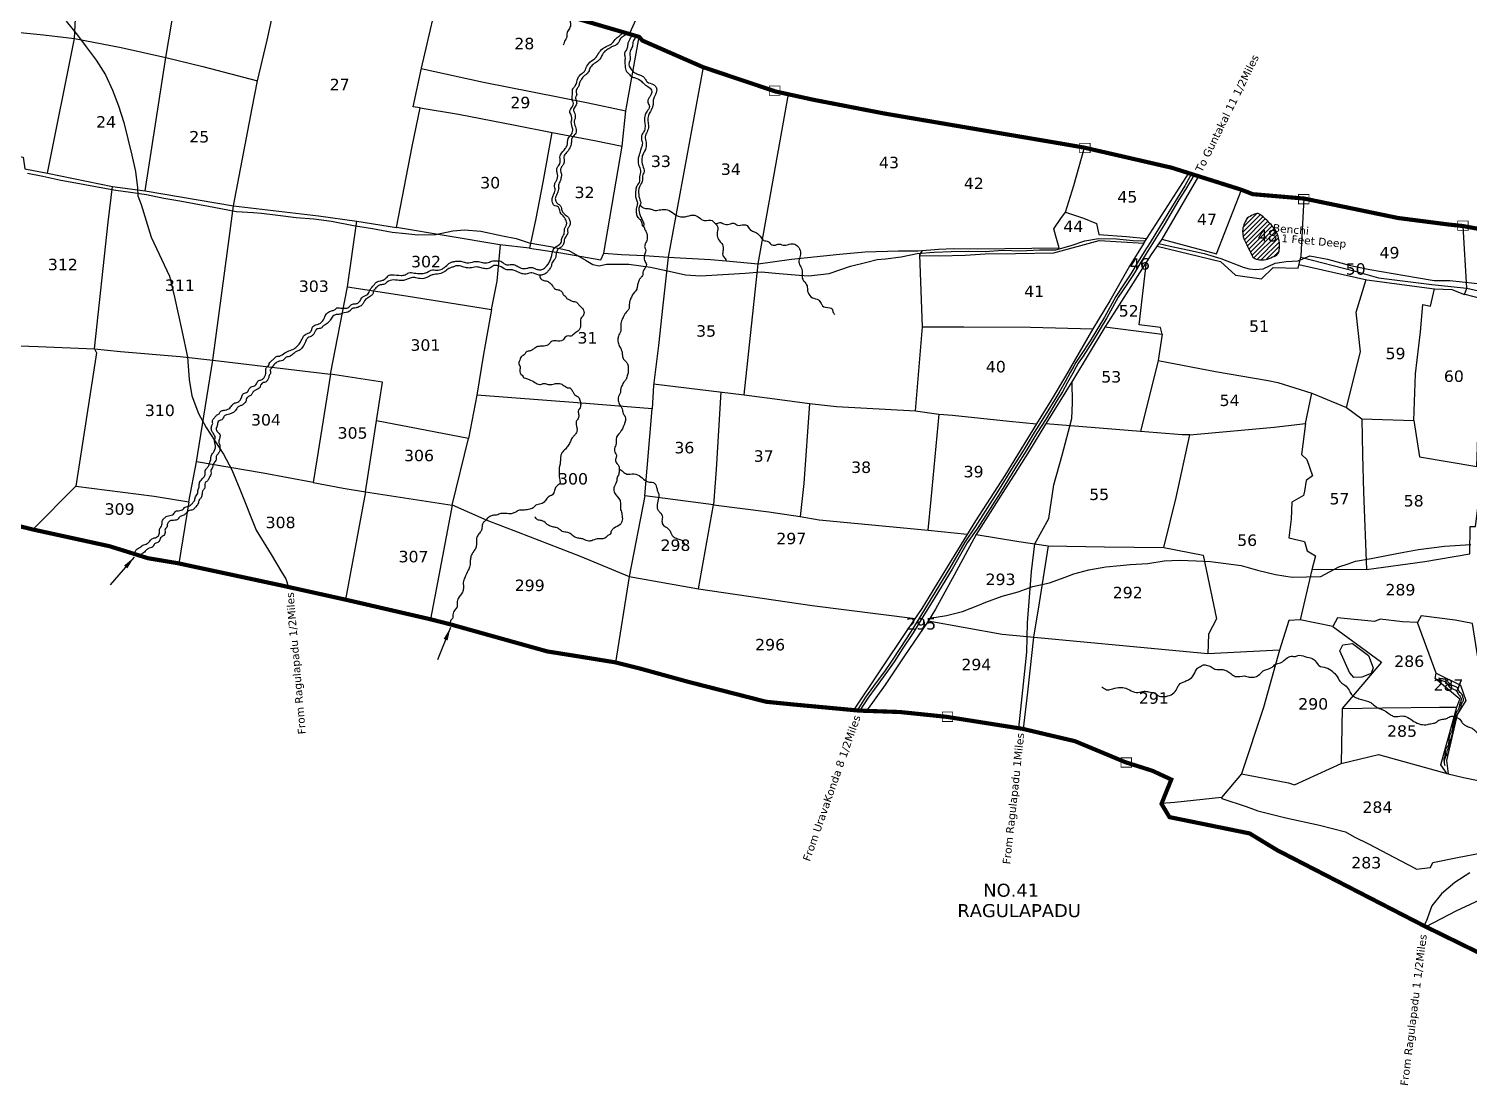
# Model space of a CAD drawing. Header units: inches. Extents: x 749320 to 763590, y 1655511 to 1661473.
# Drawn here: x 752020 to 754799, y 1658377 to 1660415 of the extents above; entities that cross this region are included whole.
import ezdxf
from ezdxf.enums import TextEntityAlignment as Align

# ---------------------------------------------------------------- set-up
doc = ezdxf.new("R2010")
doc.units = ezdxf.units.IN
doc.header["$MEASUREMENT"] = 0
doc.linetypes.add('ACAD_ISO02W100', pattern=[15, 12, -3])
for name, color, linetype in [('HILL', 223, 'Continuous'), ('PLOT', 7, 'Continuous'), ('PLOT NO', 7, 'Continuous'), ('ROADS', 6, 'Continuous'), ('TANKS-STREAM', 4, 'Continuous'), ('VILLAGE BOUNDRY', 5, 'Continuous'), ('VILLAGE STONES', 240, 'Continuous')]:
    doc.layers.add(name, color=color, linetype=linetype)
doc.styles.get("Standard").update_dxf_attribs({"font": 'verdana_0.ttf'})
doc.dimstyles.get("Standard").update_dxf_attribs({"dimtxt": 0.18, "dimasz": 0.18, "dimexe": 0.18, "dimexo": 0.0625, "dimgap": 0.09, "dimtad": 0, "dimtih": 1, "dimtoh": 1, "dimdec": 4, "dimzin": 0, "dimdsep": 46, "dimtxsty": 'Standard', "dimcen": 0.09, "dimadec": 0, "dimazin": 0, "dimtfac": 1, "dimtdec": 4, "dimtofl": 0, "dimtmove": 0, "dimatfit": 3, "dimfxl": 0, "dimtolj": 1, "dimtzin": 0, "dimarcsym": 0})

msp = doc.modelspace()

# ---------------------------------------------------------------- hatches: boundary and pattern name
at = {"layer": 'TANKS-STREAM'}
h = msp.add_hatch(dxfattribs=at)
h.set_pattern_fill('ANSI31', color=256, scale=50.211499, angle=-0.0139, style=0)
h.set_pattern_definition([(44.98607826, (-10487.972, -6841.756), (-4.437032891, 4.439189638), [])])
edge = h.paths.add_edge_path()
edge.add_spline(control_points=[(754370, 1660049.5), (754373.8, 1660052), (754380.2, 1660056.1), (754392.4, 1660060.3), (754404.6, 1660048.7), (754417.8, 1660036.7), (754428.9, 1660020.6), (754432.7, 1660005.2), (754432.7, 1659993), (754431.2, 1659979), (754417.9, 1659975), (754406.9, 1659968.8), (754394.2, 1659969.3), (754382.2, 1659971.3), (754375.7, 1659986.4), (754366.7, 1660001.8), (754358.2, 1660025.9), (754365.7, 1660041.4), (754369.8, 1660049.2), (754370, 1660049.5)], knot_values=[0, 0, 0, 0, 13.782724, 23.22713, 34.871822, 58.922617, 79.071561, 91.533344, 105.423665, 116.963185, 128.69063, 142.708066, 154.754556, 166.356265, 175.663496, 200.678014, 222.192542, 247.448706, 248.562383, 248.562383, 248.562383, 248.562383], degree=3, periodic=0)

# ---------------------------------------------------------------- linework, layer by layer
at = {"layer": 'HILL'}
msp.add_lwpolyline([(754568.4, 1659171.9), (754549.1, 1659214.8), (754555, 1659226.6), (754573.2, 1659228.7), (754604.1, 1659205.7), (754613.2, 1659182.3), (754609.4, 1659171.4), (754591.7, 1659163.9), (754576.2, 1659163.6), (754568.4, 1659172.4)], dxfattribs=at)
at = {"layer": 'PLOT'}
for points in [[(752283.6, 1660360), (752355, 1660342.2), (752460.7, 1660315), (752479.6, 1660393), (752525.8, 1660605.3)], [(752107.4, 1660396.6), (752197.9, 1660378.8), (752283.6, 1660360), (752295.8, 1660428.1), (752309, 1660507.7)], [(752414.2, 1660073.4), (752578.4, 1660054), (752652.6, 1660043.8), (752729.2, 1660032), (752759.1, 1660187.7), (752774.4, 1660262.4), (752761.3, 1660264.8), (752776.9, 1660339), (752816.5, 1660508.5)], [(751821.1, 1660425.2), (751887.6, 1660418.5), (751964.2, 1660411.8), (752047.7, 1660403.2), (752107.4, 1660396.6), (752112.5, 1660486.5)], [(751799.6, 1660208.9), (752008.9, 1660167.3), (752011.8, 1660145.2), (752055.6, 1660136.3), (752107.4, 1660396.6)], [(752776.8, 1660338.4), (752897, 1660311.9), (752991.6, 1660293.5), (753098.6, 1660272), (753171.4, 1660256.9), (753197.1, 1660399.5)], [(752055.6, 1660136.3), (752180.9, 1660110.7), (752243.9, 1660102.6), (752283.6, 1660360)], [(753320.4, 1660341.1), (753280.1, 1660121.1), (753253.3, 1659974.6)], [(752243.9, 1660102.6), (752414.2, 1660073.4), (752450.2, 1660262), (752460.7, 1660315)], [(753225, 1659730), (753399.5, 1659708.9), (753426.5, 1659961.9), (753485.5, 1660288.7)], [(752774.4, 1660262.4), (752848.6, 1660250.2), (752958.2, 1660229.1), (753029.5, 1660214.8), (753111.1, 1660199.3), (753164.6, 1660188.6), (753171.4, 1660256.9)], [(753028.9, 1660214.9), (753011.4, 1660119), (752997.6, 1660049.3), (752985.8, 1659991.8), (752928.6, 1659998.4), (752729.2, 1660032)], [(752985.8, 1659991.8), (753046.2, 1659982.6), (753123, 1659969.2), (753129.1, 1659982.1), (753164.6, 1660188.6)], [(753129.1, 1659982.1), (753162.8, 1659979.5), (753207.2, 1659977.4), (753253.3, 1659974.6), (753334.7, 1659969.7), (753364.9, 1659967.3), (753426.5, 1659961.9), (753491.1, 1659970.4), (753583.8, 1659980), (753633.1, 1659984.8), (753697.8, 1659986.7), (753735.3, 1659986.9), (753774.9, 1659989.9), (753803.9, 1659991), (753850.1, 1659990.7), (754007.8, 1659992.4), (754001.2, 1660015.2), (753997.1, 1660029.2), (754010.9, 1660049.1), (754020, 1660061.5), (754035.7, 1660113), (754056.1, 1660185.8)], [(754276.1, 1660130.8), (754205.7, 1660008.9), (754185.2, 1659979.9), (754118.7, 1659875.2), (754095.5, 1659839.6), (754035.1, 1659739.1), (753979.4, 1659648.9), (753950.3, 1659601.5), (753919.3, 1659552.6), (753898.9, 1659520.3), (753869.6, 1659474.5), (753847.5, 1659439.2), (753929.7, 1659425.6), (753986.1, 1659417.3), (754094.9, 1659415.6), (754209.3, 1659414.5), (754233, 1659510.5), (754259.3, 1659631.5), (754244.6, 1659631.5), (754164.1, 1659638.1), (753981.7, 1659652.7)], [(754020, 1660061.5), (754054.7, 1660049.4), (754079.3, 1660039.2), (754084.3, 1660018.3), (754137.3, 1660014.3), (754176.4, 1660010.4), (754257.5, 1660136.6)], [(751963.4, 1659806.9), (751966.4, 1659804.8), (752037.5, 1659802.3), (752146.1, 1659797.6), (752172.8, 1660041.9), (752180.9, 1660110.7)], [(754205.7, 1660008.9), (754310.8, 1659981.1), (754359.1, 1660104.5)], [(752146.1, 1659797.6), (752196.6, 1659792.5), (752311.5, 1659782.7), (752374.4, 1659776), (752403.6, 1659990.9), (752414.2, 1660073.4)], [(754196.5, 1659995.8), (754318.5, 1659965.9), (754347.5, 1659939.9), (754398.1, 1659932.6), (754420.3, 1659954.8), (754468.3, 1659953.1), (754474.4, 1659977), (754480.4, 1660087.5)], [(752374.4, 1659776), (752601.5, 1659748.4), (752634.5, 1659916.9), (752652.6, 1660043.8)], [(753738.4, 1659977.4), (753776.8, 1659976.7), (753826.2, 1659978.2), (753865, 1659980.7), (753923.3, 1659981.3), (753997.1, 1659982.9), (754084.8, 1660006.5), (754170.7, 1660001.5), (754176.4, 1660010.4)], [(754473.7, 1659974.4), (754578.6, 1659947.3), (754623.7, 1659934.3), (754726.7, 1659922), (754794.1, 1659914.6), (754786.7, 1660034.5)], [(752634.5, 1659916.9), (752747.9, 1659899.8), (752912.2, 1659873.6), (752923.3, 1659927.9), (752929.7, 1659998.3)], [(753399.5, 1659708.9), (753458.6, 1659701.1), (753525.7, 1659692.4), (753578.1, 1659686.6), (753730.1, 1659677.7), (753743.8, 1659840.1), (753738.4, 1659978.8), (753743.9, 1659987.6)], [(754170.7, 1660001.5), (754143.5, 1659957), (754105.4, 1659890), (754072.6, 1659836.1), (754019.7, 1659744.8), (753992.3, 1659698.4), (753963.6, 1659652.8), (753902.7, 1659553.4), (753846.1, 1659466), (753805.9, 1659400.8), (753742.6, 1659296.4), (753713.9, 1659254), (753610.5, 1659100.5)], [(753253.3, 1659974.6), (753242.6, 1659881.9), (753234.6, 1659803.7), (753224.6, 1659726.6), (753222, 1659681.5), (753078.4, 1659693.5), (752884.2, 1659708.2)], [(754095.9, 1659840.2), (754206.5, 1659825.7), (754203.2, 1659838.5), (754162, 1659843.6), (754176.1, 1659965.6)], [(754470.1, 1659960.3), (754601, 1659930.9), (754731.6, 1659913.3), (754765.1, 1659911.8), (754789.7, 1659902.6), (754794.1, 1659914.6)], [(754794.1, 1659914.6), (754992.9, 1659869.6), (755168.2, 1659824.1), (755344.7, 1659776.4), (755358.5, 1659900.4), (755362, 1659960.7)], [(754198.2, 1659775.1), (754309.2, 1659753.7), (754410.5, 1659736.2), (754429.1, 1659732.8), (754495.2, 1659712.1), (754561.8, 1659684.4), (754588.9, 1659792.1), (754580.2, 1659868), (754599.5, 1659931.3)], [(754561.8, 1659684.4), (754591.3, 1659662.7), (754691.5, 1659659), (754695.1, 1659749.1), (754704.7, 1659830.6), (754709.1, 1659883.3), (754724, 1659879.9), (754731.6, 1659913.3)], [(754789.9, 1659902.9), (754834.7, 1659891.2), (754915.1, 1659875.5), (754991.9, 1659856.4), (755107.3, 1659823), (755178.9, 1659801.1), (755283.2, 1659771.6), (755347.1, 1659751.7), (755364.6, 1659745.4), (755424.4, 1659713.3), (755470, 1659688.5), (755503.4, 1659672.2), (755548.8, 1659638), (755586.3, 1659608.8), (755638.5, 1659584.3), (755660.6, 1659581.9), (755686.9, 1659576.7), (755696, 1659576.8), (755702.4, 1659586.6), (755706.6, 1659614), (755737, 1659608.1)], [(752912.2, 1659873.6), (752896.8, 1659787.2), (752884.2, 1659708.2), (752868, 1659624.4), (752690.1, 1659658.4), (752701.9, 1659733.1), (752601.5, 1659748.4)], [(754691.5, 1659659), (754702.4, 1659589.1), (754813.2, 1659570.5), (754819, 1659740.5), (754834.7, 1659891.2)], [(753743.8, 1659840.1), (753823.7, 1659840), (753952.4, 1659839.1), (754072.6, 1659836.1)], [(754206.5, 1659825.7), (754198.2, 1659775.1), (754164.1, 1659638.1)], [(752146.1, 1659797.6), (752149.9, 1659790), (752110.5, 1659532.8), (752261.3, 1659513.2), (752328.6, 1659502.4), (752343.2, 1659579.8)], [(752601.5, 1659748.4), (752575.1, 1659583.1), (752567.9, 1659539.4), (752471.5, 1659557.7), (752343.2, 1659579.8), (752374.4, 1659776)], [(753354.5, 1659714.4), (753345.8, 1659565), (753340.6, 1659496.8)], [(754259.3, 1659631.5), (754422.1, 1659646.6), (754482.8, 1659653.5), (754495.2, 1659712.1)], [(752836.6, 1659496.7), (752903.5, 1659467.1), (752964, 1659443.7), (753083.3, 1659397.7), (753178, 1659358.5), (753311.5, 1659334.8), (753340.6, 1659496.8), (753208.1, 1659513.7), (753222, 1659681.5)], [(753525.7, 1659692.4), (753514.6, 1659537.8), (753508, 1659474.3)], [(753730.1, 1659677.7), (753775.1, 1659671.2), (753801.6, 1659669.3), (753911.1, 1659658.2), (753963.6, 1659652.8)], [(752567.9, 1659539.4), (752626.1, 1659528.6), (752669.3, 1659521.8), (752682.8, 1659608.6), (752690.1, 1659658.4)], [(753775.1, 1659671.2), (753759.8, 1659507.1), (753754.3, 1659448)], [(754482.8, 1659653.5), (754475.1, 1659593.6), (754485.3, 1659583.8), (754496.1, 1659552.5), (754483.8, 1659543.4), (754480.9, 1659523), (754478.6, 1659514.7), (754456.1, 1659501.4), (754455.3, 1659468.9), (754450.3, 1659432.6), (754480.6, 1659425.9), (754485.8, 1659407.6), (754502.1, 1659398.2), (754494.8, 1659371.2), (754472.2, 1659274.4), (754450.3, 1659273.6), (754432.6, 1659216), (754294.2, 1659208.9)], [(754591.3, 1659662.7), (754592.5, 1659592.8), (754594.7, 1659520.7), (754600.6, 1659371.5), (754494.8, 1659371.2)], [(752669.3, 1659521.8), (752836.3, 1659495.6), (752868, 1659624.4)], [(752110.5, 1659532.8), (752027.3, 1659449)], [(752669.3, 1659521.8), (752630.6, 1659313.6)], [(753208.1, 1659513.7), (753178, 1659358.5), (753151.3, 1659192.6)], [(752328.6, 1659502.4), (752308.9, 1659383.5)], [(752836.3, 1659495.6), (752810.6, 1659360.3), (752794.7, 1659275.7)], [(753340.6, 1659496.8), (753447.4, 1659483.1), (753508, 1659474.3), (753544.7, 1659467.4), (753755, 1659447.9), (753829.9, 1659439.9)], [(754600.6, 1659371.5), (754713, 1659386.9), (754799.7, 1659401.9), (754800.4, 1659454.8), (754810.6, 1659454.7), (754815.2, 1659490.2)], [(753847.5, 1659439.2), (753804.6, 1659360.8), (753768.7, 1659295), (753755, 1659271.9), (753709.2, 1659205.2), (753671.7, 1659149.5), (753636, 1659099)], [(754209.3, 1659414.5), (754285, 1659399.3), (754311, 1659276.3), (754295.4, 1659246.7), (754294.2, 1659208.9), (753897.5, 1659246.6), (753755, 1659271.9)], [(753986.1, 1659417.3), (753969.1, 1659307.3), (753957.8, 1659240.9), (753946.2, 1659134.8), (753938, 1659064.1)], [(753311.5, 1659334.8), (753530.9, 1659302.3), (753729.5, 1659277.1)], [(754359.6, 1658977.4), (754450.1, 1658959.9), (754461.7, 1658956.6), (754551.6, 1658997.4), (754623.5, 1659015.1), (754757.7, 1658977.4), (754787.7, 1658970.5), (754847.6, 1658958.4), (754883.4, 1658950.8), (754883.9, 1658997.6), (754883.9, 1659039.6), (754832.9, 1659118.8), (754824.1, 1659145.8), (754804.7, 1659267.3), (754771.3, 1659274), (754706.1, 1659282.4), (754699.1, 1659269.3), (754669.9, 1659270.9), (754626.9, 1659275.8), (754615.6, 1659271.5), (754544.3, 1659278.7), (754535.8, 1659261.6), (754472.2, 1659274.4)], [(754535.8, 1659261.6), (754629.6, 1659192.9), (754553.3, 1659103.6), (754631.5, 1659104.9), (754741.1, 1659106), (754774.5, 1659106), (754780.4, 1659121.4), (754732.9, 1659161.6), (754735.1, 1659172), (754699.1, 1659269.3)], [(754432.6, 1659216), (754401.5, 1659105.6), (754359.6, 1658977.4), (754320.9, 1658932.1), (754230.7, 1658922.2), (754205.2, 1658920.4)], [(754735.1, 1659172), (754781.6, 1659148.3), (754791.8, 1659119.1), (754775.3, 1659091.9), (754754.5, 1659003.4), (754758.3, 1658977.2)], [(754553.3, 1659103.6), (754551.6, 1658997.4)], [(754756.4, 1658977.7), (754743.9, 1658994.9), (754774.5, 1659106)], [(754320.9, 1658932.1), (754321.5, 1658930.1), (754368.3, 1658914.5), (754390.6, 1658906.1), (754444.6, 1658892.7), (754509.8, 1658878.2), (754559.8, 1658865.6), (754576.5, 1658856.1), (754604.4, 1658842.3), (754666.7, 1658809.4), (754695, 1658794.8), (754696.4, 1658793.6), (754724.1, 1658796.6), (754728.3, 1658806.2), (754776.1, 1658816.2), (754823.2, 1658825.1), (754854.5, 1658830.5), (754857.1, 1658751.5), (754772.5, 1658712.4), (754714.9, 1658682.5)]]:
    msp.add_lwpolyline(points, dxfattribs=at)
at = {"layer": 'ROADS'}
for points in [[(752091.8, 1660429.6), (752113.5, 1660402.5), (752130, 1660380.6), (752149.5, 1660354.7), (752167.4, 1660326.3), (752181.3, 1660296.7), (752192.7, 1660266.5), (752203.2, 1660234), (752218, 1660171.5), (752225.5, 1660139.7), (752229.2, 1660108.2), (752230.1, 1660092.7), (752236.1, 1660075.8), (752255.7, 1660012.9), (752290.9, 1659937.5), (752300.9, 1659897.1), (752314.5, 1659832.7), (752325.4, 1659781.2), (752328.8, 1659738.7), (752333.8, 1659707.2), (752347.2, 1659672.9), (752361.5, 1659645.6), (752395.1, 1659594.1), (752411.1, 1659564), (752426.5, 1659527.1), (752458.4, 1659448), (752487, 1659400.7), (752507.9, 1659366), (752515.5, 1659353.8), (752520.7, 1659338)], [(752017.2, 1660136.4), (752046.6, 1660130.5), (752081.1, 1660123), (752117.5, 1660116.6), (752155.4, 1660109.7), (752187.4, 1660103.8), (752215.7, 1660099.8), (752246.5, 1660095.2), (752279.9, 1660088), (752311.1, 1660083.2), (752376.6, 1660070.8), (752420, 1660062.7), (752452.2, 1660060.4), (752468.2, 1660059.2), (752500.3, 1660055.4), (752535.3, 1660051.1), (752569.2, 1660048.6), (752603.5, 1660044.2), (752646, 1660035.8), (752682.9, 1660029.9), (752720.9, 1660022.8), (752747.1, 1660019.9), (752770.4, 1660017.7), (752804.3, 1660018.1), (752837.4, 1660025.4), (752860.2, 1660027.5), (752891.7, 1660024.7), (752933.5, 1660015.8), (752959.7, 1660010.2), (752985.2, 1660002.1), (753025.8, 1659995.2), (753061.6, 1659987.1), (753094.7, 1659967.8), (753107.8, 1659960.2), (753119.9, 1659957.8), (753133.9, 1659960.8), (753150, 1659961.1), (753162.1, 1659960.9), (753177.2, 1659960.8), (753219.3, 1659955.3), (753260.9, 1659946.4), (753286.5, 1659940.3), (753315.7, 1659938.3), (753369.3, 1659941.5), (753401.8, 1659943.5), (753432.3, 1659946.2), (753467, 1659943), (753505.7, 1659940), (753524.4, 1659938.6), (753563.8, 1659943.1), (753604.7, 1659957), (753636.6, 1659965), (753656.1, 1659970), (753672.1, 1659971.4), (753702.9, 1659975.1), (753733.5, 1659981.2), (753766.2, 1659983.9), (753798.8, 1659985.1), (753832.9, 1659985.9), (753864.7, 1659985.6), (753899.1, 1659987.9), (753932.8, 1659986.6), (753969.7, 1659988.8), (754000.9, 1659988.5), (754030.4, 1659996.9), (754056.7, 1660005.8), (754083.6, 1660010.6), (754118.1, 1660009.5), (754150.1, 1660006.8), (754173.5, 1660006)], [(754262.5, 1660135.1), (754250.1, 1660112.4), (754231, 1660081.6), (754209.8, 1660046.9), (754182.8, 1660002.8), (754171.7, 1659984.9), (754159.9, 1659966.2)], [(754267.7, 1660133.4), (754251, 1660104.8), (754238.2, 1660085), (754221, 1660055.6), (754209.9, 1660037.1), (754164.8, 1659964.8)], [(754200.1, 1660001), (754221.9, 1659995.5), (754255.1, 1659988.8), (754287.2, 1659981.8), (754319.7, 1659972), (754362.6, 1659955), (754373.9, 1659951.9), (754386.3, 1659950.9), (754401, 1659952), (754424.4, 1659963.1), (754445.4, 1659966.1), (754468.5, 1659967.4), (754490.8, 1659977), (754525, 1659970.4), (754569.5, 1659958.4), (754607, 1659950.7), (754696.7, 1659935.4), (754731.3, 1659929.5), (754761.2, 1659929.4), (754832.6, 1659921.7)], [(754159.9, 1659966.2), (754145.9, 1659942.5), (754133, 1659923.2), (754116.7, 1659898.5), (754094.7, 1659858.8), (754067.2, 1659813.2), (754048.8, 1659785), (754039.5, 1659771.1), (754035.7, 1659764.4), (754029, 1659751.8), (754018.9, 1659733.8), (754008.9, 1659716), (753998.9, 1659699.7), (753977.3, 1659664.2), (753959.3, 1659636.4), (753939.9, 1659604.2), (753919, 1659570.5), (753888.7, 1659521.5), (753845.5, 1659454), (753825.4, 1659424.6), (753796.2, 1659373.8), (753762.5, 1659319), (753736.5, 1659276.7), (753720.6, 1659250.9), (753701.2, 1659221.6), (753684, 1659195), (753671.7, 1659177.1), (753649.3, 1659146.6), (753633.6, 1659125.3), (753617.6, 1659099.9)], [(754164.8, 1659964.8), (754150.8, 1659941), (754137.9, 1659921.7), (754121.6, 1659897), (754099.6, 1659857.3), (754072.1, 1659811.7), (754053.7, 1659783.5), (754044.4, 1659769.6), (754040.6, 1659762.9), (754033.9, 1659750.4), (754023.8, 1659732.3), (754013.8, 1659714.6), (754003.8, 1659698.2), (753982.2, 1659662.7), (753964.2, 1659634.9), (753944.8, 1659602.7), (753923.9, 1659569.1), (753893.6, 1659520), (753850.4, 1659452.5), (753830.3, 1659423.2), (753801.1, 1659372.3), (753767.4, 1659317.5), (753741.4, 1659275.2), (753725.5, 1659249.4), (753706.1, 1659220.1), (753688.9, 1659193.5), (753676.6, 1659175.6), (753654.2, 1659145.1), (753638.5, 1659123.8), (753623.2, 1659099.4)], [(753929.6, 1659065.4), (753945.1, 1659212.2), (753946.7, 1659269), (753953.8, 1659368.2), (753960.5, 1659421), (753987.6, 1659470), (753997.4, 1659535.4), (754013.2, 1659592.3), (754032.1, 1659663.1), (754033.1, 1659693.6), (754032.4, 1659734.5)], [(753759, 1659278.7), (753770.3, 1659279.9), (753790.2, 1659283), (753820.8, 1659290.6), (753850.3, 1659302.4), (753865.8, 1659308.6), (753897.3, 1659320.2), (753928.2, 1659328.8), (753956.6, 1659338.9), (753989, 1659346), (754019, 1659357.2), (754035.5, 1659363.4), (754064.5, 1659371.1), (754097.8, 1659376.8), (754125.1, 1659379.5), (754144.5, 1659381.4), (754178.4, 1659383.5), (754209.9, 1659388.8), (754239.7, 1659389.6), (754272.1, 1659388.2), (754299.5, 1659387.1), (754329.2, 1659383.3), (754358.9, 1659379.6), (754390.1, 1659370.2), (754425, 1659362.1), (754456.9, 1659357), (754484.9, 1659357.6), (754512.4, 1659358.4), (754546.9, 1659377.1), (754564.9, 1659382.5), (754579, 1659387.7), (754609.3, 1659393.2), (754639.1, 1659398.7), (754672.6, 1659405.4), (754700.7, 1659410.4), (754751.1, 1659416.6), (754801.8, 1659420.3)], [(754799.7, 1658786.2), (754770.9, 1658767.6), (754745.2, 1658746.2), (754726.6, 1658722.9), (754715.3, 1658692.3), (754711.2, 1658684.3)]]:
    msp.add_lwpolyline(points, dxfattribs=at)
at = {"layer": 'TANKS-STREAM'}
for points in [[(753069.4, 1660436.8), (753064.3, 1660429.7), (753064.9, 1660422), (753063.7, 1660418), (753058.9, 1660410), (753057.5, 1660405.4), (753057.7, 1660400.5), (753055.7, 1660395.1), (753053.1, 1660391.1), (753051.5, 1660386.4), (753050.3, 1660383.4)], [(752224, 1659402.7), (752225.1, 1659407), (752229.5, 1659411.9), (752235.4, 1659415.4), (752239.6, 1659418.6), (752248.2, 1659421.8), (752250.1, 1659423.4), (752255.6, 1659429.9), (752258.8, 1659431.9), (752263.8, 1659433.2), (752270.6, 1659438.9), (752273, 1659452.1), (752275.6, 1659455.5), (752277, 1659465.1), (752280.9, 1659470.6), (752286.3, 1659474.6), (752291.4, 1659476.1), (752296.6, 1659477.4), (752300.1, 1659480.6), (752302, 1659483.4), (752304.6, 1659484.7), (752308.3, 1659485.2), (752313.2, 1659486.5), (752317.6, 1659487.9), (752320.2, 1659491.1), (752323, 1659492.9), (752328.1, 1659494), (752334.1, 1659498.3), (752337.8, 1659502.9), (752339.9, 1659506.3), (752340.4, 1659510.1), (752342.4, 1659513.7), (752345.1, 1659517.5), (752346.1, 1659525.3), (752347.1, 1659527.7), (752348.2, 1659531.3), (752349, 1659539.9), (752354.1, 1659546.5), (752360.1, 1659555.3), (752359.9, 1659562.5), (752360.6, 1659563.9), (752364.1, 1659568.5), (752367.6, 1659573.8), (752368.6, 1659579.1), (752370.5, 1659582.6), (752371.2, 1659589.9), (752371.7, 1659591.7), (752377.1, 1659599.9), (752379.3, 1659613.8), (752377.6, 1659620), (752379.1, 1659626.4), (752375.3, 1659634.7), (752372.3, 1659640.4), (752372.3, 1659648), (752374.3, 1659653.4), (752373.8, 1659659.3), (752377.7, 1659664.7), (752381.9, 1659669.5), (752386.5, 1659672), (752389.9, 1659677.1), (752396, 1659679.1), (752405.6, 1659682.1), (752411.5, 1659688.3), (752415.4, 1659692.3), (752422.6, 1659694.8), (752428.9, 1659701.3), (752431.6, 1659708.4), (752433.6, 1659711.1), (752441.6, 1659714.4), (752443.7, 1659717.8), (752446.6, 1659722.8), (752450.6, 1659724.8), (752455.2, 1659726), (752459.6, 1659731.5), (752463.6, 1659736.5), (752469.6, 1659738.3), (752473.6, 1659742.4), (752477, 1659752.9), (752476.6, 1659757.7), (752479.4, 1659762.6), (752482.9, 1659766.1), (752483.4, 1659769), (752485.9, 1659772.7), (752490.3, 1659776.5), (752498.4, 1659783.1), (752503.8, 1659783.6), (752505.4, 1659784.4), (752516.2, 1659791.4), (752521.3, 1659793.5), (752531.3, 1659797.7), (752537.5, 1659802.7), (752543.8, 1659810.6), (752549.8, 1659821.8), (752553.1, 1659825.2), (752558.5, 1659827.5), (752562.7, 1659829.6), (752567.6, 1659840.4), (752575.9, 1659844.5), (752582.2, 1659847.4), (752589.5, 1659856.1), (752592.4, 1659863), (752599.7, 1659869.5), (752603.8, 1659871), (752609.4, 1659872.8), (752613.9, 1659876.4), (752623.9, 1659876), (752627.4, 1659876.3), (752634.8, 1659876.6), (752638.4, 1659879.4), (752643.9, 1659883.8), (752651.6, 1659884.8), (752656.6, 1659887.7), (752664.1, 1659898.2), (752673.6, 1659903), (752677.9, 1659911.4), (752685.5, 1659920.5), (752688.7, 1659925), (752697.5, 1659928.7), (752703.3, 1659930.3), (752710.7, 1659936), (752713.6, 1659938.9), (752720.2, 1659940.6), (752738.1, 1659939.2), (752745.6, 1659940.5), (752753, 1659944.4), (752763, 1659943.7), (752775.8, 1659942.9), (752784.9, 1659943.9), (752796.1, 1659949.3), (752807, 1659949.5), (752816.9, 1659951.6), (752834.9, 1659964.8), (752841.4, 1659966.1), (752850.6, 1659967), (752859.9, 1659964.6), (752868.3, 1659963.6), (752882.5, 1659966.4), (752892.4, 1659964.9), (752901.2, 1659963.3), (752910.5, 1659966), (752914.6, 1659967.4), (752922.7, 1659967.4), (752925.4, 1659967.4), (752927.8, 1659967.2), (752936.1, 1659962.5), (752941.2, 1659959.9), (752950.5, 1659960.5), (752954.7, 1659960), (752962.2, 1659957), (752972, 1659952.7), (752980.2, 1659952.9), (752985, 1659954.2), (752988.2, 1659954.7), (752994.3, 1659953.1), (753000.2, 1659950.9), (753007.9, 1659949.9), (753014.4, 1659953.4), (753026.2, 1659969.9), (753030.4, 1659986), (753031.9, 1659989.6), (753039.3, 1659996.3), (753046.8, 1660003), (753047.7, 1660010.5), (753052.3, 1660018.7), (753053.2, 1660029.4), (753055.8, 1660034.4), (753057.3, 1660039.9), (753054.4, 1660048.7), (753048.8, 1660055.9), (753046.4, 1660058.3), (753041.2, 1660071.1), (753033.4, 1660074.1), (753029.9, 1660080.1), (753030, 1660089.7), (753032.6, 1660096.5), (753035.4, 1660106.1), (753034, 1660110.7), (753033.8, 1660114), (753036.1, 1660119.8), (753038.9, 1660125.2), (753039.1, 1660138), (753038, 1660141.7), (753038.5, 1660145.8), (753041.2, 1660150.7), (753044.2, 1660154.8), (753044.4, 1660167.4), (753045.5, 1660171.8), (753054.6, 1660183.9), (753058, 1660190.1), (753060.3, 1660203.2), (753067, 1660212.1), (753068.9, 1660221.7), (753066.2, 1660235.3), (753067.5, 1660243.3), (753063.3, 1660256.7), (753070.1, 1660268.3), (753069.9, 1660273.4), (753067.9, 1660279.2), (753068.5, 1660290.9), (753068.4, 1660295.9), (753069.6, 1660299.6), (753073.9, 1660304.9), (753078.6, 1660319.4), (753086.3, 1660328.7), (753091.5, 1660332.7), (753094.9, 1660340.2), (753102, 1660350.5), (753114.3, 1660360.6), (753120.8, 1660370.5), (753129.1, 1660378.5), (753138.4, 1660383.1), (753145, 1660387.1), (753153, 1660396.6), (753156.8, 1660399.9), (753162.7, 1660404.4), (753165.7, 1660409.4)], [(753183.1, 1660403.6), (753180.8, 1660398.1), (753177.8, 1660392.7), (753175.4, 1660387.2), (753174.1, 1660378.3), (753172.6, 1660374.7), (753168.9, 1660367.3), (753169.9, 1660358.5), (753169.3, 1660352), (753170.1, 1660342.3), (753170.5, 1660338), (753177, 1660328.2), (753183.3, 1660322.8), (753189.7, 1660320.3), (753201.6, 1660313.8), (753207.5, 1660308.2), (753216.3, 1660301.9), (753221.4, 1660294.4), (753219.5, 1660287.4), (753216.7, 1660282.6), (753214.1, 1660277.2), (753215.2, 1660269.7), (753216.8, 1660265.2), (753215.7, 1660260.7), (753212.4, 1660256.1), (753208.6, 1660248.8), (753207.4, 1660238.3), (753208.5, 1660229.3), (753208.2, 1660224), (753207.2, 1660218.7), (753203.2, 1660211.6), (753201.4, 1660204.9), (753202.9, 1660197.3), (753203.2, 1660191.7), (753201.2, 1660184.8), (753199.6, 1660180.7), (753198.2, 1660175.4), (753196.4, 1660169.3), (753196, 1660152.6), (753199.9, 1660141.3), (753197.7, 1660129.4), (753197.8, 1660120.9), (753192.4, 1660111.5), (753190.6, 1660103.6), (753190, 1660097.2), (753190.8, 1660089.2), (753193.5, 1660081.5), (753193.2, 1660074.5), (753191.1, 1660065.7), (753191.7, 1660059), (753194.7, 1660051.2), (753199, 1660047), (753201.1, 1660043.7), (753202.7, 1660037.3), (753204.1, 1660034.1), (753205.6, 1660033.1), (753208.2, 1660027.9), (753211.5, 1660021.7), (753212.6, 1660014), (753211.3, 1660004.7), (753208.8, 1660000.2), (753208.2, 1659997.9), (753207.6, 1659994.9), (753209.5, 1659989.6), (753209.4, 1659984.8), (753207.2, 1659977.4), (753206.8, 1659973.5), (753207.5, 1659968.3), (753211, 1659960.2), (753206.1, 1659949.8), (753204.9, 1659947.5), (753204.4, 1659942.4), (753201.2, 1659935.9), (753197.1, 1659931), (753195.6, 1659926.6), (753193.8, 1659918.8), (753192.4, 1659912.8), (753183.7, 1659900.9), (753183, 1659899.3), (753179.6, 1659891.5), (753178, 1659879.6), (753178, 1659877), (753175, 1659871.4), (753169.4, 1659865), (753167, 1659859.9), (753163.3, 1659851.8), (753161.8, 1659840.9), (753161.6, 1659831.7), (753159.3, 1659826.5), (753157.3, 1659822.2), (753156.1, 1659814.9), (753157.7, 1659805.5), (753161.5, 1659798.2), (753163.7, 1659793.1), (753164.8, 1659785.6), (753165.5, 1659780.7), (753169.6, 1659775.1), (753173.8, 1659770.1), (753175.8, 1659762.9), (753175.7, 1659757.4), (753175.9, 1659751.4), (753173.5, 1659743.2), (753172.4, 1659739.4), (753168.6, 1659734.7), (753163.8, 1659726.1), (753161.5, 1659720.1), (753160.9, 1659713.6), (753156.6, 1659703), (753157.8, 1659693.4), (753161.6, 1659686.5), (753164.4, 1659681.7), (753165.2, 1659677.2), (753166.1, 1659673.1), (753169.9, 1659666.9), (753168.2, 1659651.2), (753160.3, 1659636.4), (753152.8, 1659623.5), (753153, 1659616.1), (753150.5, 1659608), (753150.2, 1659598.1), (753153.5, 1659592.4), (753151.7, 1659583.8), (753151.5, 1659581.2), (753158.1, 1659571.3), (753158.7, 1659563.1), (753157.8, 1659555.8), (753155.9, 1659551.7), (753155, 1659550.2), (753153.9, 1659543), (753148.5, 1659529.4), (753149.8, 1659519.4), (753160.2, 1659505.2), (753161, 1659495.3), (753161.4, 1659487), (753162.9, 1659482.6), (753163.9, 1659477.9), (753164.5, 1659467.1), (753160.4, 1659458.3), (753148.6, 1659451.8), (753146.1, 1659449.6), (753142.8, 1659444), (753141.4, 1659439.9), (753136.7, 1659437.1), (753132.9, 1659433.6), (753129.2, 1659431.3), (753119.1, 1659431.2), (753107.7, 1659428.1), (753100.3, 1659426.3), (753090, 1659430.3), (753082.7, 1659431.8), (753075.1, 1659433.3), (753067.8, 1659438.1), (753059.3, 1659443.2), (753048.6, 1659445.3), (753042.6, 1659449.9), (753037.2, 1659452.7), (753030.1, 1659454), (753022, 1659457.2), (753013.4, 1659464.2), (753008.6, 1659466.1), (753001, 1659467.8), (752996, 1659473.6)], [(753173.7, 1660406.9), (753168.4, 1660401.6), (753161.1, 1660396.3), (753157.6, 1660389), (753154.5, 1660385.4), (753147.9, 1660381.5), (753143.8, 1660380.5), (753140.8, 1660377.7), (753136.7, 1660375.6), (753133.2, 1660373.2), (753129.4, 1660370.1), (753126.4, 1660365.3), (753118.7, 1660353.9), (753114.9, 1660350.7), (753106.4, 1660344.8), (753103.5, 1660340.9), (753101.1, 1660337.1), (753100.4, 1660334), (753098.4, 1660330.6), (753095.7, 1660327.3), (753092.9, 1660325.8), (753090.3, 1660323.6), (753084.3, 1660315.4), (753081.7, 1660308.9), (753080.8, 1660305.3), (753077.3, 1660299.7), (753075.8, 1660296.6), (753076.2, 1660290.8), (753076.8, 1660289), (753075.4, 1660285), (753074.5, 1660283.1), (753076.1, 1660274.7), (753076.6, 1660271.6), (753073.4, 1660265), (753071.2, 1660261.1), (753070.5, 1660257.2), (753073, 1660251.9), (753073.8, 1660245.8), (753073.5, 1660241.9), (753071.6, 1660236.8), (753074.3, 1660225.9), (753075.3, 1660221), (753075.4, 1660216.3), (753070.2, 1660207.6)], [(753191.9, 1660401.1), (753187.5, 1660394.4), (753185.6, 1660391), (753184.1, 1660381.2), (753180.2, 1660373.1), (753179.4, 1660364.4), (753180.1, 1660359.3), (753177.5, 1660347), (753185.1, 1660333.2), (753192.4, 1660328.2), (753197.9, 1660326.1), (753204.8, 1660322.9), (753208.5, 1660318.8), (753212.5, 1660312.8), (753224.5, 1660307.8), (753228.8, 1660303.9), (753231, 1660297.3), (753230.2, 1660291.8), (753228.8, 1660288.5), (753226.2, 1660283.3), (753224.2, 1660275.1), (753223.7, 1660266.9), (753218.7, 1660255.4), (753215, 1660247.7), (753213.8, 1660237.1), (753215.4, 1660226.6), (753212.3, 1660216.2), (753209, 1660206.8), (753210.4, 1660195.7), (753210.2, 1660185.5), (753204.6, 1660173.1), (753202.3, 1660165.1), (753204, 1660150.7), (753206.7, 1660139.5), (753203.4, 1660131), (753203.8, 1660123), (753199.6, 1660114.1), (753196, 1660098.5), (753198.7, 1660084.9), (753200.4, 1660078.8), (753197.6, 1660072.2), (753197.7, 1660058.5), (753203.8, 1660045.1), (753205.8, 1660040.5), (753205.2, 1660033.4)], [(753070.2, 1660206.9), (753068, 1660204.5), (753066.7, 1660201.8), (753066.4, 1660196.6), (753065.9, 1660192.4), (753062.3, 1660183.3), (753058.9, 1660178.2), (753052.7, 1660170.6), (753051.8, 1660165.2), (753052.5, 1660160.6), (753051.8, 1660155.6), (753048.3, 1660149.9), (753045.5, 1660144), (753046, 1660138.5), (753047.2, 1660134.7), (753046.6, 1660128.9), (753045.8, 1660124.5), (753043.1, 1660117.9), (753041.6, 1660113.1), (753041.8, 1660105.5), (753040.1, 1660100.2), (753037.7, 1660094.3), (753035.5, 1660089.2), (753036.5, 1660082.7), (753039.4, 1660078.2), (753042.9, 1660075.8), (753045.4, 1660073.5), (753047, 1660068.2), (753049.5, 1660062), (753052.5, 1660057.8), (753059.6, 1660052.2), (753061.5, 1660049.4), (753063.8, 1660043.2), (753063.4, 1660036.4), (753060.3, 1660031.2), (753059, 1660028.7), (753059.2, 1660025.1), (753058.6, 1660019.4), (753053.6, 1660011), (753052.7, 1660007.6), (753052.4, 1660004), (753049.4, 1659996.8), (753045.6, 1659993), (753040.4, 1659989.7), (753037.5, 1659983.7), (753036.7, 1659980.3), (753036.3, 1659975.6), (753034.2, 1659970.8), (753028.9, 1659962.7), (753027.8, 1659958), (753025.5, 1659952.9), (753021, 1659947.4), (753017.5, 1659943.3), (753010.9, 1659940.3), (753003.5, 1659939.9), (752990.2, 1659944.1), (752980.8, 1659942.3), (752971.1, 1659942.4), (752954.1, 1659949.6), (752947.6, 1659950.3), (752943.4, 1659950.1), (752939.8, 1659950.5), (752928, 1659957.2), (752923, 1659958.4), (752914.8, 1659957.3), (752911, 1659954.6), (752901.2, 1659952.2), (752892.3, 1659953.9), (752882.7, 1659955.5), (752870.6, 1659953.6), (752862, 1659954.2), (752850.7, 1659957.6), (752843.7, 1659957.6), (752837.6, 1659955.4), (752831.9, 1659953.5), (752824.2, 1659948.3), (752814.6, 1659943.1), (752800.8, 1659940.9), (752794.7, 1659939.2), (752785.4, 1659934.3), (752771.1, 1659933.5), (752761.8, 1659935.2), (752753.3, 1659933.5), (752746.4, 1659930.5), (752738.1, 1659929.2), (752723.3, 1659930.4), (752710.5, 1659926.1), (752705.8, 1659922.4), (752697.7, 1659920.9), (752694.7, 1659919.6), (752687.7, 1659913.5), (752684, 1659907.7), (752683.7, 1659904.8), (752680.3, 1659900.2), (752672.9, 1659895.6), (752669, 1659892.6), (752663, 1659882.8), (752657.6, 1659879.2), (752651, 1659876.6), (752645.6, 1659875.9), (752642.1, 1659873.9), (752638.3, 1659870.1), (752624.5, 1659866.3), (752621, 1659864.6), (752614.4, 1659864), (752608.1, 1659862), (752602.2, 1659854.6), (752597.8, 1659849.2), (752591.6, 1659843.9), (752586.5, 1659840.4), (752584.6, 1659838), (752578.1, 1659836.4), (752575.5, 1659835.9), (752573.1, 1659833.2), (752570.2, 1659827.8), (752566.9, 1659823.5), (752562.2, 1659820.6), (752558.1, 1659818.8), (752554, 1659813.3), (752552.4, 1659808.8), (752549.1, 1659802.8), (752543.4, 1659795.9), (752533.5, 1659790.9), (752530.7, 1659788.4), (752524.3, 1659783.9), (752521.8, 1659782.5), (752518.3, 1659782.2), (752514.5, 1659780), (752511.7, 1659777), (752509.4, 1659775.1), (752500, 1659772.8), (752496.7, 1659770.7), (752488.4, 1659761.9), (752486, 1659758), (752485.3, 1659755.6), (752485.9, 1659751.5), (752483.4, 1659745.9), (752482.5, 1659742), (752480.2, 1659737.3), (752476.1, 1659733.3), (752472.5, 1659732.3), (752466.6, 1659727.2), (752465.6, 1659723.3), (752457.2, 1659717.9), (752452.7, 1659714.8), (752449.8, 1659710.2), (752448.5, 1659708.2), (752443.2, 1659705.5), (752439.2, 1659700.5), (752438.7, 1659697.4), (752434.5, 1659691.5), (752430, 1659688.5), (752424.7, 1659686.2), (752420.7, 1659682.3), (752418.3, 1659678.3), (752412.7, 1659674.2), (752406.6, 1659671.6), (752401.2, 1659669.9), (752395.6, 1659666.6), (752393.8, 1659662.3), (752385.1, 1659657.2), (752383.1, 1659649.5), (752381.3, 1659645), (752382.5, 1659639), (752388.1, 1659632.4), (752388, 1659626.2), (752386, 1659618), (752387.9, 1659611.7), (752388.1, 1659607.1), (752387.9, 1659601), (752384.6, 1659595.2), (752381.3, 1659589.8), (752381.3, 1659584.6), (752375.3, 1659574.1), (752373.3, 1659567.5), (752370.8, 1659563.2), (752371.1, 1659557.4), (752367.6, 1659548.9), (752364.1, 1659542.6), (752359.8, 1659539.1), (752359.2, 1659533.4), (752358.3, 1659528), (752354.8, 1659523), (752353.7, 1659517.7), (752352.2, 1659510.4), (752348.7, 1659506.7), (752347.2, 1659502.4), (752345.9, 1659498.2), (752343.4, 1659494.4), (752340.4, 1659491.1), (752336, 1659487.2), (752327.8, 1659485.1), (752324.1, 1659481.1), (752318.4, 1659476.4), (752311.7, 1659474), (752309, 1659471.2), (752306.2, 1659468.2), (752296.1, 1659466.5), (752291, 1659465), (752286.9, 1659459.7), (752286.2, 1659453.8), (752282.6, 1659449.7), (752282.4, 1659445.5), (752280.3, 1659437.7), (752273.9, 1659432.9), (752272.2, 1659429.2), (752270.8, 1659426), (752264.9, 1659422.7), (752262.2, 1659421.1), (752260.3, 1659418.4), (752258.7, 1659415.3), (752254.4, 1659413.4), (752249.2, 1659411.6), (752244.2, 1659407), (752241, 1659404.2), (752236.5, 1659401), (752235.4, 1659397.8)], [(753199, 1660075), (753204.9, 1660069.7), (753214.8, 1660068.1), (753218.5, 1660067.5), (753225.7, 1660065), (753230.5, 1660064.8), (753241.4, 1660066.3), (753255.2, 1660064.4), (753268.1, 1660055.8), (753285.8, 1660052.3), (753301.4, 1660055.8), (753312.7, 1660051.1), (753323.1, 1660045), (753337.8, 1660045.2), (753343.5, 1660039.5), (753348.6, 1660033.5), (753348.3, 1660025.1), (753347.8, 1660015.8), (753352, 1660006), (753357.8, 1659998.6), (753359.4, 1659993.3), (753358.4, 1659983.1), (753358.5, 1659978.2), (753363.2, 1659971.8), (753364.6, 1659967.4)], [(753343.5, 1660039.5), (753349.1, 1660040), (753352.8, 1660041.2), (753362.2, 1660038), (753373.6, 1660039), (753379.6, 1660039.9), (753387.1, 1660035.9), (753399.3, 1660037.1), (753405.4, 1660035.4), (753410.6, 1660028.2), (753417.6, 1660023.8), (753423.7, 1660021.3), (753429, 1660016.2), (753431.7, 1660013.1), (753437.9, 1660006.7), (753445.7, 1660004.6), (753453.3, 1659998.2), (753457.6, 1659997.4), (753467.3, 1659999.6), (753477.2, 1659997.3), (753489.9, 1660000.4), (753499.4, 1659998.3), (753505.2, 1659992.8), (753508.7, 1659981.8), (753506.3, 1659972), (753505.8, 1659962.9), (753510.5, 1659953), (753511.4, 1659942.3), (753512.7, 1659931.8), (753520.3, 1659921.2), (753521.9, 1659911.9), (753522.9, 1659906.2), (753531.5, 1659896.2), (753543, 1659892), (753548.1, 1659885.3), (753550.8, 1659880.7), (753564.9, 1659876.6), (753569.2, 1659874.9), (753570.9, 1659869.7), (753574.9, 1659863.6)], [(754370, 1660049.5), (754382, 1660056.4), (754391.3, 1660058.4), (754401.1, 1660052.1), (754418.2, 1660035), (754429, 1660017.9), (754432.1, 1660005.8), (754432.4, 1659991.8), (754429.4, 1659980.6), (754419.1, 1659974.9), (754406, 1659969.8), (754393.9, 1659969.6), (754382.8, 1659973.1), (754377.9, 1659981.1), (754366.7, 1660003.6), (754361.3, 1660024.5), (754369.5, 1660048.5), (754370, 1660049.5)], [(753005.6, 1659939.7), (753005.3, 1659936.1), (753007.5, 1659932.7), (753013.2, 1659929.5), (753021.4, 1659927.3), (753024.7, 1659924.7), (753028.7, 1659921), (753030.7, 1659917.8), (753035.5, 1659913), (753042.6, 1659911.1), (753048.6, 1659906.8), (753051.8, 1659901), (753055.1, 1659898.5), (753057, 1659895.5), (753063.4, 1659892.1), (753067.7, 1659889.7), (753076.3, 1659887.3), (753080.1, 1659883.2), (753085.3, 1659877.9), (753089.8, 1659872.2), (753090.8, 1659867.4), (753087.5, 1659859.7), (753085.6, 1659858.1), (753084, 1659853.6), (753083.9, 1659844.3), (753083.3, 1659837.8), (753071.8, 1659826.3), (753065.7, 1659822.2), (753060, 1659822.6), (753055.5, 1659820.9), (753049.7, 1659814), (753036.9, 1659812.9), (753027.4, 1659811), (753023.5, 1659807.2), (753014.1, 1659802.8), (753005.9, 1659802.5), (752999.8, 1659801.3), (752995.7, 1659799.1), (752990.2, 1659795.1), (752984.7, 1659793.3), (752980.9, 1659792.7), (752977.7, 1659789.6), (752975.4, 1659785.7), (752970.8, 1659783.2), (752968.3, 1659780.2), (752966.9, 1659775.8), (752964.7, 1659770.1), (752967.5, 1659762.8), (752967, 1659755.8), (752969.5, 1659748), (752973, 1659744.8), (752973.6, 1659743), (752977.6, 1659741.1), (752984.9, 1659738.5), (752996.1, 1659732.7), (753005.3, 1659728.8), (753012.1, 1659730.4), (753019.7, 1659729.7), (753024, 1659728.5), (753033.8, 1659730.2), (753041.3, 1659730.8), (753046.1, 1659730), (753052.3, 1659726.3), (753054.8, 1659724.7), (753058.6, 1659722.5), (753063.3, 1659722.1), (753067.2, 1659718.2), (753070.4, 1659712.6), (753071.8, 1659710.1), (753078, 1659705.9), (753082.2, 1659700.6), (753083.3, 1659696.5), (753084.3, 1659690.2), (753082, 1659682.1), (753079.8, 1659678.7), (753080.2, 1659671.6), (753080.6, 1659668), (753079.4, 1659662.9), (753075.7, 1659657.1), (753075.5, 1659652.7), (753077.2, 1659644.6), (753076.7, 1659637.4), (753073, 1659631.5), (753069.6, 1659627.6), (753066.7, 1659624.1), (753063.7, 1659617.1), (753058.8, 1659609.4), (753053.2, 1659602.4), (753049.6, 1659599.1), (753045.8, 1659590), (753045.2, 1659583.2), (753044.5, 1659575.3), (753043.4, 1659571.4), (753042.7, 1659557.4), (753043.9, 1659544.3), (753044, 1659537.5), (753040.3, 1659534.3), (753035.9, 1659529.7), (753033, 1659521.8), (753031.5, 1659517.5), (753023.4, 1659512.5), (753017.8, 1659507.1), (753011.9, 1659500.2), (753002.1, 1659497.4), (752997.5, 1659495.8), (752992.6, 1659490.9), (752983.6, 1659487.4), (752973.6, 1659486.4), (752964.3, 1659485.5), (752957.4, 1659481.7), (752949.9, 1659479.4), (752933.9, 1659480.1), (752926.2, 1659478.6), (752922.2, 1659476.7), (752915.1, 1659476.3), (752909.1, 1659474.2), (752902.6, 1659468.3), (752898.1, 1659463.9), (752894.8, 1659459.4), (752894.1, 1659454.6), (752891.7, 1659445.3), (752886.8, 1659438.7), (752883.6, 1659432.1), (752883.1, 1659420.9), (752881.9, 1659413.6), (752877.9, 1659407), (752872.6, 1659397.2), (752871.4, 1659389.1), (752870.4, 1659378.6), (752867.3, 1659370.6), (752860.5, 1659355.8), (752857.8, 1659346.9), (752858.1, 1659335.1), (752856, 1659327.8), (752848.1, 1659315.6), (752846.8, 1659312.3), (752845.9, 1659304.2), (752845.8, 1659299.2), (752843.6, 1659296), (752838.9, 1659289.2), (752837.7, 1659284), (752837.5, 1659278.6), (752834.1, 1659273.8), (752832.5, 1659265.8)], [(753158.8, 1659565.8), (753166.1, 1659560.5), (753173.4, 1659556), (753187.1, 1659556.5), (753200.4, 1659550.7), (753210.5, 1659542.6), (753219.3, 1659540.3), (753224.8, 1659539.4), (753229, 1659535.3), (753230.9, 1659530.3), (753232.5, 1659523.1), (753235, 1659517.2), (753234.6, 1659510.3), (753232.2, 1659497.5), (753232, 1659490.4), (753235.2, 1659484.2), (753239.1, 1659479.7), (753241.6, 1659475.3), (753241.2, 1659465.2), (753243.9, 1659456.8), (753252.6, 1659451.1), (753257, 1659445.5), (753262.6, 1659435.5), (753271.2, 1659431.2), (753279.6, 1659428.1), (753285.4, 1659419.9)], [(754089.9, 1659145.2), (754094.5, 1659142), (754098.9, 1659139.9), (754107.6, 1659140.7), (754121.9, 1659144.2), (754132.9, 1659143.6), (754146.3, 1659137.8), (754159.3, 1659134.4), (754171.6, 1659137), (754180, 1659135.6), (754193.9, 1659132), (754197.9, 1659128.9), (754210, 1659126.6), (754233.2, 1659138.9), (754238.8, 1659149.4), (754249.9, 1659155.9), (754257.9, 1659159.4), (754267.3, 1659169), (754274.5, 1659181.4), (754282.2, 1659186), (754284.3, 1659187.5), (754290.9, 1659187.4), (754300.7, 1659183.8), (754308.1, 1659179.7), (754323.1, 1659178.8), (754338.5, 1659170.9), (754347.3, 1659165.5), (754365, 1659166.3), (754374.2, 1659164.2), (754391.9, 1659167.6), (754401.4, 1659176.2), (754418.4, 1659183.3), (754424.9, 1659188.8), (754429.6, 1659190.4), (754434.8, 1659192), (754447.4, 1659201.3), (754457.9, 1659204.6), (754461.9, 1659203.8), (754468.1, 1659206.1), (754481.5, 1659203.8), (754495.9, 1659200), (754505.8, 1659189.8), (754508.6, 1659186.7), (754522.7, 1659182.2), (754533.5, 1659176.3), (754543.7, 1659165.1), (754551.3, 1659153.8), (754558.5, 1659148.8), (754567, 1659138.7), (754571.2, 1659130.9), (754577.2, 1659126.1), (754585.9, 1659122.5), (754604.6, 1659116.9), (754612.2, 1659112.4), (754620.4, 1659105.7), (754630, 1659101.9), (754636.7, 1659098.5), (754646.3, 1659091.8), (754653.2, 1659088.4), (754668.6, 1659089.3), (754680.1, 1659086.3), (754691.9, 1659078.8), (754705.6, 1659073), (754718, 1659072.7), (754727.1, 1659074.7), (754731.7, 1659075.5), (754740.3, 1659080.9), (754749.6, 1659083.3), (754753.3, 1659083.8), (754759.8, 1659087.1), (754764.2, 1659088.7), (754773.1, 1659086.4), (754778.8, 1659084), (754784.2, 1659077.5), (754788.6, 1659072.4), (754796.9, 1659068.4), (754804.1, 1659065.6), (754810.6, 1659060.3), (754814, 1659055.9), (754819.5, 1659046.3), (754822.8, 1659041.8), (754829.1, 1659036.6), (754836.6, 1659033.6), (754843.9, 1659030.1), (754850.5, 1659026.7), (754856.4, 1659021.1), (754861.9, 1659013.5), (754866.9, 1659006.3), (754877.9, 1659001.1), (754883.9, 1658997.6), (754889.6, 1658993), (754891.2, 1658990.4), (754893.7, 1658986.5), (754899.6, 1658981.7), (754910.3, 1658977), (754912.9, 1658975.2), (754917.6, 1658970), (754922, 1658965), (754928.8, 1658956.8), (754936.3, 1658951.9), (754943.3, 1658948), (754949.5, 1658940.8), (754952.4, 1658934.6), (754953.9, 1658930.4), (754954.8, 1658927.2), (754955.3, 1658921.7), (754955.8, 1658916.9), (754957.8, 1658913.2), (754961.3, 1658908.5), (754964.1, 1658903.5), (754965.7, 1658897.8), (754964.5, 1658890.6), (754964, 1658884.7), (754965.2, 1658879), (754971, 1658872.9), (754977.9, 1658864), (754984.7, 1658858.2), (754991.9, 1658855.2), (754996.7, 1658854.6), (755005.5, 1658850.1), (755012.3, 1658845.7), (755018, 1658839.2), (755022.1, 1658836.9), (755030.9, 1658834.9), (755040.6, 1658832.1), (755050.8, 1658825.1), (755054.6, 1658818.8), (755057.7, 1658814.7), (755061.7, 1658811.6), (755069, 1658809), (755077.7, 1658807.3), (755086.5, 1658803.5), (755094.2, 1658796.6), (755103.3, 1658788), (755113.1, 1658784.4), (755124.7, 1658783.4), (755134.6, 1658782), (755144.4, 1658777.7), (755151.2, 1658771.9), (755154.2, 1658769.1), (755159.3, 1658761.6), (755162.4, 1658758.9), (755168.4, 1658756.5), (755176.4, 1658758), (755186.9, 1658766.1), (755193.8, 1658773.8), (755197.7, 1658776.1), (755209.3, 1658777.8), (755217.6, 1658783.6), (755225.1, 1658795), (755236.1, 1658801.4), (755248.9, 1658803.6), (755257.6, 1658808.1), (755266, 1658808.4), (755275.3, 1658805.3), (755282.2, 1658802.9), (755287.6, 1658803), (755306.2, 1658808.5), (755326.6, 1658805.8)], [(754740.3, 1659161.8), (754743.9, 1659158.2), (754747.9, 1659157.2), (754752, 1659155.4), (754757.8, 1659149.3), (754760.1, 1659145.5), (754766.7, 1659141.7), (754772.6, 1659138.9), (754776.3, 1659134), (754778.2, 1659130.4), (754779.9, 1659128.8), (754782.4, 1659124.3), (754783.3, 1659120.5), (754779.7, 1659111.2), (754779.6, 1659108.7), (754778, 1659103.1), (754775.3, 1659098.2), (754772.2, 1659092.5), (754771.8, 1659088.7), (754769.5, 1659082.4), (754767.3, 1659074.2), (754766.5, 1659068.1), (754765.8, 1659062.2), (754763.5, 1659056.9), (754760.9, 1659051.7), (754759.5, 1659045.3), (754759.1, 1659038.9), (754758.4, 1659034.3), (754755.5, 1659028.2), (754752.5, 1659023), (754752, 1659016.8), (754751.7, 1659013.1), (754750.8, 1659009.7), (754749.9, 1659005.7), (754750.1, 1659003.3), (754750.4, 1658997.9), (754751.3, 1658993.7)], [(754750.2, 1659002.1), (754751.8, 1659005.9), (754753.1, 1659009.6), (754755.6, 1659016.8), (754756.2, 1659021.2), (754757.8, 1659025.3), (754762, 1659039.7), (754768.4, 1659062.6), (754773, 1659084.6), (754782.3, 1659105), (754783.3, 1659107.8), (754783.3, 1659111.1), (754784, 1659112.7), (754785.8, 1659116.5), (754787.7, 1659119.3), (754786.3, 1659125.1), (754785.9, 1659128.5), (754782.6, 1659132.9), (754779.2, 1659136.6), (754776.9, 1659142), (754773, 1659145.3), (754766.4, 1659147.8), (754763.5, 1659149.6), (754758, 1659154.6), (754755.8, 1659157.3), (754750.5, 1659160.3), (754743.8, 1659160.7), (754740.3, 1659161.8)]]:
    msp.add_spline(points, degree=3, dxfattribs=at)
at = {"layer": 'VILLAGE BOUNDRY', "linetype": 'ACAD_ISO02W100', "ltscale": 2, "const_width": 8}
for points in [[(753073, 1660435.9), (753197.1, 1660399.5), (753203.5, 1660392.3), (753320.4, 1660341.1), (753460.1, 1660294.2), (753533.6, 1660278.1), (753669.8, 1660251.7), (753889.9, 1660214.2), (754008.4, 1660194.1), (754055.6, 1660185.9), (754224.3, 1660147.1), (754359.1, 1660104.5), (754381, 1660096), (754480.4, 1660087.5), (754660.9, 1660050.1), (754758.5, 1660037.5), (754786.7, 1660034.5), (755114.7, 1659974.8)], [(754849.3, 1658616.6), (754713.4, 1658683.2), (754428.1, 1658830.2), (754375, 1658862.5), (754220.3, 1658894), (754204.9, 1658919.7), (754223.8, 1658966.5), (754187.7, 1658983.3), (754135.4, 1658999.9), (754038, 1659040.5), (753937.1, 1659064.3), (753790.3, 1659087.5), (753700.1, 1659096.8), (753621.6, 1659099.5), (753552.9, 1659105.9), (753498.1, 1659111), (753442, 1659116.6), (753291.6, 1659155.1), (753197.2, 1659181.1), (753151.3, 1659192.6), (753075.3, 1659204.9), (753019.9, 1659213.7), (752832.7, 1659266), (752794.7, 1659275.7), (752630.6, 1659313.6), (752507.5, 1659340.9), (752307.6, 1659383.8), (752249.7, 1659393.5), (752175.7, 1659416.6), (752027.3, 1659449), (751923.5, 1659474.4)]]:
    msp.add_lwpolyline(points, dxfattribs=at)
at = {"layer": 'VILLAGE STONES', "const_width": 1.5}
for points in [[(753448.5, 1660304.9), (753468.7, 1660304.9), (753468.7, 1660286.9), (753448.5, 1660286.9), (753448.5, 1660304.9)], [(754047.1, 1660194), (754067.3, 1660194), (754067.3, 1660176), (754047.1, 1660176), (754047.1, 1660194)], [(754469.3, 1660095.3), (754489.5, 1660095.3), (754489.5, 1660077.3), (754469.3, 1660077.3), (754469.3, 1660095.3)], [(754776.5, 1660044.1), (754796.7, 1660044.1), (754796.7, 1660026.1), (754776.5, 1660026.1), (754776.5, 1660044.1)], [(753781.9, 1659096.7), (753802.2, 1659096.7), (753802.1, 1659078.6), (753781.9, 1659078.6), (753781.9, 1659096.7)], [(754126.8, 1659008.3), (754147, 1659008.3), (754147, 1658990.3), (754126.8, 1658990.3), (754126.8, 1659008.3)]]:
    msp.add_lwpolyline(points, dxfattribs=at)

# ---------------------------------------------------------------- texts
at = {"layer": 'PLOT NO'}
for s, p in [('28', (752975.6, 1660386.6)), ('27', (752619.3, 1660307.6)), ('29', (752967.9, 1660272.9)), ('24', (752168.6, 1660235.5)), ('25', (752348.4, 1660206.8)), ('33', (753239.1, 1660159.5)), ('34', (753374, 1660144.2)), ('43', (753679.2, 1660157.1)), ('30', (752909.7, 1660118.2)), ('42', (753842.8, 1660116.8)), ('32', (753091.8, 1660099.4)), ('45', (754139.1, 1660090.8)), ('44', (754034.9, 1660034)), ('47', (754292.7, 1660047.5)), ('48', (754409.6, 1660015.9)), ('49', (754644.8, 1659983.2)), ('312', (752085.2, 1659960.3)), ('302', (752785.9, 1659965.9)), ('46', (754163.3, 1659961.4)), ('50', (754579.5, 1659951.7)), ('311', (752311.1, 1659920.3)), ('303', (752569.4, 1659918.4)), ('41', (753959.3, 1659908.6)), ('52', (754141.7, 1659870.8)), ('35', (753326.3, 1659832.1)), ('51', (754393.2, 1659841.3)), ('301', (752784.7, 1659804.9)), ('31', (753097.4, 1659818.8)), ('59', (754656.5, 1659788.6)), ('40', (753885.3, 1659763.2)), ('53', (754108, 1659743.6)), ('60', (754769, 1659744.8)), ('54', (754336.3, 1659698.3)), ('310', (752272.4, 1659678.9)), ('304', (752477.1, 1659660.7)), ('305', (752644.2, 1659635.3)), ('36', (753284.3, 1659607)), ('306', (752772.4, 1659591.8)), ('37', (753437.3, 1659590.7)), ('38', (753625.4, 1659569.1)), ('39', (753842.4, 1659560.7)), ('300', (753069.5, 1659546.8)), ('55', (754084.6, 1659516.9)), ('57', (754548.3, 1659508.5)), ('58', (754691.5, 1659504.4)), ('309', (752194.7, 1659488.5)), ('308', (752505.3, 1659462.6)), ('298', (753267.2, 1659418.7)), ('297', (753490.7, 1659431.6)), ('56', (754370.2, 1659428.3)), ('307', (752761.8, 1659396.7)), ('299', (752986, 1659341.2)), ('293', (753894.4, 1659352.8)), ('289', (754665.9, 1659332.8)), ('292', (754139.7, 1659327.3)), ('295', (753741.1, 1659267)), ('296', (753449.8, 1659226.8)), ('286', (754682.9, 1659194.8)), ('294', (753847.7, 1659188.5)), ('287', (754758.6, 1659148.8)), ('291', (754190.1, 1659123.8)), ('290', (754497.6, 1659112.5)), ('285', (754669, 1659060.1)), ('284', (754621.5, 1658913.2)), ('283', (754600, 1658806.1))]:
    msp.add_text(s, height=22.09, rotation=359.9861, dxfattribs=at).set_placement(p, align=Align.MIDDLE_CENTER)
at = {"layer": 'ROADS'}
for s, rotation, p in [('To Guntakal 11 1/2Miles', 63.7042, (754282.9, 1660136.9)), ('From Ragulapadu 1/2Miles', 94.9212, (752554, 1659054.4)), ('From UravaKonda 8 1/2Miles', 70.6482, (753526.3, 1658807.4)), ('From Ragulapadu 1Miles', 83.857, (753912.9, 1658802.3)), ('From Ragulapadu 1 1/2Miles', 82.8683, (754680.3, 1658374.7))]:
    msp.add_text(s, height=15, rotation=rotation, dxfattribs=at).set_placement(p)
at = {"layer": 'VILLAGE STONES', "color": 4}
for s, height, p in [('Benchi', 15, (754419.1, 1660023.7)), ('1 Feet Deep', 14.998, (754435.6, 1660003.8))]:
    msp.add_text(s, height=height, rotation=354.8612, dxfattribs=at).set_placement(p)
at = {"layer": 'VILLAGE STONES'}
for s, p in [('    NO.41', (753817.2, 1658740.4)), ('RAGULAPADU', (753811.1, 1658701.1))]:
    msp.add_text(s, height=25.11, dxfattribs=at).set_placement(p)

# ---------------------------------------------------------------- leaders
at = {"layer": 'TANKS-STREAM', "color": 5}
for points in [[(753206, 1660467.3), (753178.5, 1660406.3)], [(752222.8, 1659395.6), (752176.8, 1659341.9)], [(752833.1, 1659259.6), (752808.1, 1659197.8)]]:
    msp.add_leader(points, dimstyle='Standard', override={"dimasz": 25, "dimgap": 0.09, "dimtad": 0}, dxfattribs=at)

doc.saveas('drawing.dxf')
